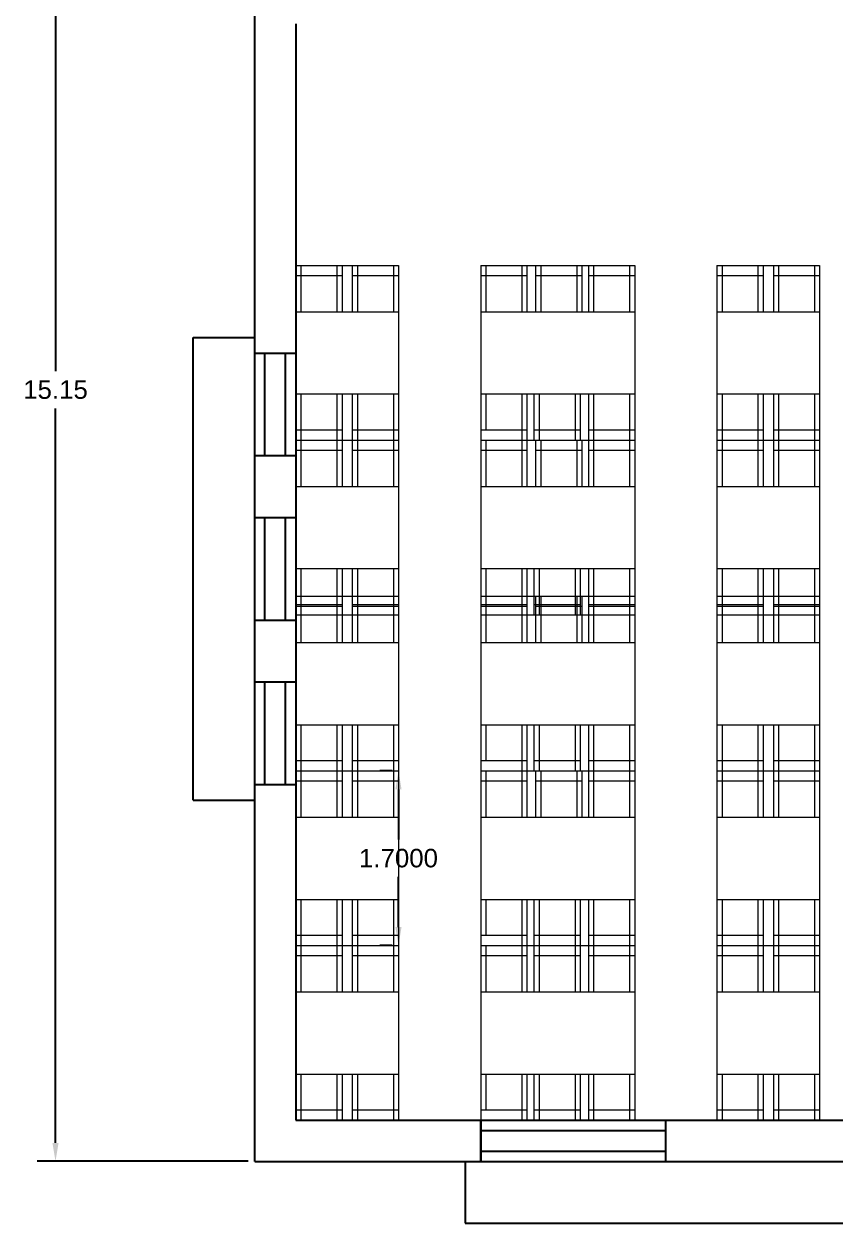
# Model space of a CAD drawing. Header units: inches. Extents: x 101 to 668, y -217 to 99.
# Drawn here: x 305.1 to 313, y 69.64 to 81.31 of the extents above; entities that cross this region are included whole.
import ezdxf

# ---------------------------------------------------------------- set-up
doc = ezdxf.new("R2010")
doc.units = ezdxf.units.IN
doc.header["$MEASUREMENT"] = 0
doc.layers.add('FUR', color=1, linetype='Continuous', lineweight=15)
doc.styles.get("Standard").update_dxf_attribs({"font": 'arial.ttf'})
doc.dimstyles.get("Standard").update_dxf_attribs({"dimtxt": 0.18, "dimasz": 0.18, "dimexe": 0.18, "dimexo": 0.0625, "dimgap": 0.09, "dimtad": 0, "dimtih": 1, "dimtoh": 1, "dimdec": 4, "dimzin": 0, "dimdsep": 46, "dimtxsty": 'Standard', "dimcen": 0.09, "dimadec": 0, "dimazin": 0, "dimtfac": 1, "dimtdec": 4, "dimtofl": 0, "dimtmove": 0, "dimatfit": 3, "dimfxl": 1, "dimtolj": 1, "dimtzin": 0, "dimarcsym": 0})

# ---------------------------------------------------------------- blocks, each defined once
blk = doc.blocks.new('*D155')
at = {"color": 0, "lineweight": -2}
for p, q in [((307.286, 85.256), (305.229, 85.256)), ((305.409, 85.076), (305.409, 77.928)), ((305.409, 70.416), (305.409, 77.564)), ((307.286, 70.236), (305.229, 70.236))]:
    blk.add_line(p, q, dxfattribs=at)
at = {"color": 0}
for points in [[(305.379, 85.076), (305.439, 85.076), (305.409, 85.256)], [(305.379, 70.416), (305.439, 70.416), (305.409, 70.236)]]:
    blk.add_solid(points, dxfattribs=at)
at = {"layer": 'Defpoints', "color": 0}
for p in [(307.348, 85.256), (305.409, 70.236), (307.348, 70.236)]:
    blk.add_point(p, dxfattribs=at)
at = {"color": 0, "insert": (305.409, 77.746), "char_height": 0.18, "attachment_point": 5}
blk.add_mtext('\\A1;15.15', dxfattribs=at)
blk = doc.blocks.new('*D161')
at = {"color": 0, "lineweight": -2}
for p, q in [((308.686, 74.036), (308.568, 74.036)), ((308.748, 73.856), (308.748, 73.368)), ((308.748, 72.516), (308.748, 73.004)), ((308.686, 72.336), (308.568, 72.336))]:
    blk.add_line(p, q, dxfattribs=at)
at = {"color": 0}
for points in [[(308.718, 73.856), (308.778, 73.856), (308.748, 74.036)], [(308.718, 72.516), (308.778, 72.516), (308.748, 72.336)]]:
    blk.add_solid(points, dxfattribs=at)
at = {"layer": 'Defpoints', "color": 0}
for p in [(308.748, 74.036), (308.748, 74.036), (308.748, 72.336)]:
    blk.add_point(p, dxfattribs=at)
at = {"color": 0, "insert": (308.748, 73.186), "char_height": 0.18, "attachment_point": 5}
blk.add_mtext('\\A1;1.7000', dxfattribs=at)

msp = doc.modelspace()

# ---------------------------------------------------------------- linework, layer by layer
for p, q in [((307.34818, 70.23562), (307.34818, 85.25562)), ((307.74818, 81.30562), (307.74818, 70.63562)), ((306.74818, 73.75263), (306.74818, 78.25263)), ((306.74818, 78.25263), (307.34818, 78.25263)), ((307.34818, 78.10263), (307.74818, 78.10263)), ((307.44818, 77.10263), (307.44818, 78.10263)), ((307.64818, 77.10263), (307.64818, 78.10263)), ((311.84818, 77.25562), (311.84818, 77.25562)), ((307.74818, 77.10263), (307.34818, 77.10263)), ((307.34818, 76.50263), (307.74818, 76.50263)), ((307.44818, 75.50263), (307.44818, 76.50263)), ((307.64818, 75.50263), (307.64818, 76.50263)), ((307.34818, 75.50263), (307.74818, 75.50263)), ((307.34818, 74.90263), (307.74818, 74.90263)), ((307.44818, 73.90263), (307.44818, 74.90263)), ((307.64818, 73.90263), (307.64818, 74.90263)), ((311.84818, 74.03562), (311.84818, 74.03562)), ((307.34818, 73.90263), (307.74818, 73.90263)), ((306.74818, 73.75263), (307.34818, 73.75263)), ((307.74818, 70.63562), (325.29318, 70.63562)), ((309.54818, 70.23562), (309.54818, 70.63562)), ((309.54818, 70.63562), (309.54818, 70.23562)), ((311.34818, 70.63562), (311.34818, 70.23562)), ((309.54818, 70.53562), (311.34818, 70.53562)), ((309.54818, 70.33562), (311.34818, 70.33562)), ((307.34818, 70.23562), (323.36818, 70.23562)), ((309.39818, 70.23562), (309.39818, 69.63562)), ((309.54818, 70.23562), (309.54818, 70.23562)), ((309.39818, 69.63562), (322.29818, 69.63562))]:
    msp.add_line(p, q)
at = {"layer": 'FUR', "lineweight": 20}
for p, q in [((307.74818, 78.95562), (307.74818, 78.50562)), ((307.74818, 78.95562), (308.19818, 78.95562)), ((307.74818, 78.95562), (308.74818, 78.95562)), ((307.79818, 78.95562), (307.79818, 78.50562)), ((308.14818, 78.95562), (308.14818, 78.50562)), ((308.19818, 78.95562), (308.19818, 78.50562)), ((308.29818, 78.95562), (308.74818, 78.95562)), ((308.29818, 78.95562), (308.29818, 78.50562)), ((308.34818, 78.95562), (308.34818, 78.50562)), ((308.69818, 78.95562), (308.69818, 78.50562)), ((308.74818, 78.95562), (308.74818, 78.50562)), ((308.74818, 78.95562), (308.74818, 77.70562)), ((309.54818, 78.95562), (309.54818, 77.70562)), ((309.54818, 78.95562), (309.54818, 78.50562)), ((309.54818, 78.95562), (309.99818, 78.95562)), ((309.54818, 78.95562), (311.04818, 78.95562)), ((309.59818, 78.95562), (309.59818, 78.50562)), ((309.94818, 78.95562), (309.94818, 78.50562)), ((309.99818, 78.95562), (309.99818, 78.50562)), ((310.08283, 78.95562), (310.08283, 78.50562)), ((310.13283, 78.95562), (310.13283, 78.50562)), ((310.19818, 78.95562), (310.64818, 78.95562)), ((310.48283, 78.95562), (310.48283, 78.50562)), ((310.53283, 78.95562), (310.53283, 78.50562)), ((310.59818, 78.95562), (310.59818, 78.50562)), ((310.64818, 78.95562), (310.64818, 78.50562)), ((310.99818, 78.95562), (310.99818, 78.50562)), ((311.04818, 78.95562), (311.04818, 77.25562)), ((311.04818, 78.95562), (311.04818, 78.50562)), ((311.84818, 78.95562), (311.84818, 77.25562)), ((311.84818, 78.95562), (312.29818, 78.95562)), ((311.84818, 78.95562), (312.84818, 78.95562)), ((311.89818, 78.95562), (311.89818, 78.50562)), ((312.24818, 78.95562), (312.24818, 78.50562)), ((312.29818, 78.95562), (312.29818, 78.50562)), ((312.39818, 78.95562), (312.84818, 78.95562)), ((312.39818, 78.95562), (312.39818, 78.50562)), ((312.44818, 78.95562), (312.44818, 78.50562)), ((312.79818, 78.95562), (312.79818, 78.50562)), ((312.84818, 78.95562), (312.84818, 78.50562)), ((312.84818, 78.95562), (312.84818, 77.70562)), ((308.19818, 78.85562), (307.74818, 78.85562)), ((308.74818, 78.85562), (308.29818, 78.85562)), ((309.99818, 78.85562), (309.54818, 78.85562)), ((310.53283, 78.85562), (310.08283, 78.85562)), ((311.04818, 78.85562), (310.59818, 78.85562)), ((312.29818, 78.85562), (311.84818, 78.85562)), ((312.84818, 78.85562), (312.39818, 78.85562)), ((307.74818, 78.70562), (307.74818, 78.50562)), ((308.29818, 78.70562), (308.29818, 78.50562)), ((309.54818, 78.70562), (309.54818, 78.50562)), ((310.08283, 78.70562), (310.08283, 78.50562)), ((312.39818, 78.70562), (312.39818, 78.50562)), ((307.74818, 78.50562), (308.29818, 78.50562)), ((307.74818, 78.50562), (307.74818, 77.70562)), ((308.29818, 78.50562), (308.74818, 78.50562)), ((309.54818, 78.50562), (310.08283, 78.50562)), ((309.54818, 78.50562), (309.54818, 77.70562)), ((310.08283, 78.50562), (310.59818, 78.50562)), ((310.59818, 78.50562), (311.04818, 78.50562)), ((311.84818, 78.50562), (312.39818, 78.50562)), ((312.39818, 78.50562), (312.84818, 78.50562)), ((307.74818, 77.70562), (308.29818, 77.70562)), ((307.74818, 77.70562), (307.74818, 77.25562)), ((307.79818, 77.70562), (307.79818, 77.25562)), ((308.14818, 77.70562), (308.14818, 77.25562)), ((308.19818, 77.70562), (308.19818, 77.25562)), ((308.29818, 77.70562), (308.74818, 77.70562)), ((308.29818, 77.70562), (308.29818, 77.25562)), ((308.34818, 77.70562), (308.34818, 77.25562)), ((308.69818, 77.70562), (308.69818, 77.25562)), ((308.74818, 77.70562), (308.74818, 77.25562)), ((308.74818, 77.70562), (308.74818, 77.25562)), ((309.54818, 77.70562), (310.06739, 77.70562)), ((309.54818, 77.70562), (309.54818, 77.25562)), ((309.59818, 77.70562), (309.59818, 77.35562)), ((309.94818, 77.70562), (309.94818, 77.25562)), ((309.99818, 77.70562), (309.99818, 77.25562)), ((310.06739, 77.70562), (310.59818, 77.70562)), ((310.06739, 77.70562), (310.06739, 77.25562)), ((310.11739, 77.70562), (310.11739, 77.25562)), ((310.46739, 77.70562), (310.46739, 77.25562)), ((310.51739, 77.70562), (310.51739, 77.25562)), ((310.59818, 77.70562), (311.04818, 77.70562)), ((310.59818, 77.70562), (310.59818, 77.25562)), ((310.64818, 77.70562), (310.64818, 77.25562)), ((310.99818, 77.70562), (310.99818, 77.25562)), ((311.04818, 77.70562), (311.04818, 77.25562)), ((311.84818, 77.70562), (312.39818, 77.70562)), ((311.89818, 77.70562), (311.89818, 77.25562)), ((312.24818, 77.70562), (312.24818, 77.25562)), ((312.29818, 77.70562), (312.29818, 77.25562)), ((312.39818, 77.70562), (312.84818, 77.70562)), ((312.39818, 77.70562), (312.39818, 77.25562)), ((312.44818, 77.70562), (312.44818, 77.25562)), ((312.79818, 77.70562), (312.79818, 77.25562)), ((312.84818, 77.70562), (312.84818, 77.25562)), ((312.84818, 77.70562), (312.84818, 77.25562)), ((307.74818, 77.35562), (308.19818, 77.35562)), ((307.74818, 77.25562), (308.19818, 77.25562)), ((307.74818, 77.25562), (308.74818, 77.25562)), ((307.74818, 77.25562), (307.74818, 75.55562)), ((307.74818, 77.25562), (308.19818, 77.25562)), ((307.74818, 77.25562), (308.74818, 77.25562)), ((307.79818, 77.25562), (307.79818, 76.80562)), ((308.14818, 77.25562), (308.14818, 76.80562)), ((308.19818, 77.25562), (308.19818, 76.80562)), ((308.29818, 77.35562), (308.74818, 77.35562)), ((308.29818, 77.25562), (308.74818, 77.25562)), ((308.29818, 77.25562), (308.29818, 76.80562)), ((308.34818, 77.25562), (308.34818, 76.80562)), ((308.39818, 77.25562), (308.74818, 77.25562)), ((308.69818, 77.25562), (308.69818, 76.80562)), ((308.74818, 77.25562), (308.74818, 76.80562)), ((308.74818, 77.25562), (308.74818, 76.00562)), ((309.54818, 77.35562), (309.99818, 77.35562)), ((309.54818, 77.25562), (309.99818, 77.25562)), ((309.54818, 77.25562), (311.04818, 77.25562)), ((309.54818, 77.25562), (309.54818, 76.00562)), ((309.54818, 77.25562), (309.54818, 76.80562)), ((309.54818, 77.25562), (309.99818, 77.25562)), ((309.54818, 77.25562), (311.04818, 77.25562)), ((309.59818, 77.25562), (309.59818, 76.80562)), ((309.94818, 77.25562), (309.94818, 76.80562)), ((309.99818, 77.25562), (309.99818, 76.80562)), ((310.06739, 77.35562), (310.51739, 77.35562)), ((310.08283, 77.25562), (310.08283, 76.80562)), ((310.13283, 77.25562), (310.13283, 76.80562)), ((310.19818, 77.25562), (310.64818, 77.25562)), ((310.19818, 77.25562), (310.64818, 77.25562)), ((310.48283, 77.25562), (310.48283, 76.80562)), ((310.53283, 77.25562), (310.53283, 76.80562)), ((310.59818, 77.35562), (311.04818, 77.35562)), ((310.59818, 77.25562), (310.59818, 76.80562)), ((310.64818, 77.25562), (310.64818, 76.80562)), ((310.99818, 77.25562), (310.99818, 76.80562)), ((311.04818, 77.25562), (311.04818, 75.55562)), ((311.04818, 77.25562), (311.04818, 76.80562)), ((311.84818, 77.35562), (312.29818, 77.35562)), ((311.84818, 77.25562), (312.29818, 77.25562)), ((311.84818, 77.25562), (312.84818, 77.25562)), ((311.84818, 77.25562), (311.84818, 75.55562)), ((311.84818, 77.25562), (312.29818, 77.25562)), ((311.84818, 77.25562), (312.84818, 77.25562)), ((311.89818, 77.25562), (311.89818, 76.80562)), ((312.24818, 77.25562), (312.24818, 76.80562)), ((312.29818, 77.25562), (312.29818, 76.80562)), ((312.39818, 77.35562), (312.84818, 77.35562)), ((312.39818, 77.25562), (312.84818, 77.25562)), ((312.39818, 77.25562), (312.39818, 76.80562)), ((312.44818, 77.25562), (312.44818, 76.80562)), ((312.49818, 77.25562), (312.84818, 77.25562)), ((312.79818, 77.25562), (312.79818, 76.80562)), ((312.84818, 77.25562), (312.84818, 76.80562)), ((312.84818, 77.25562), (312.84818, 76.00562)), ((308.19818, 77.15562), (307.74818, 77.15562)), ((308.74818, 77.15562), (308.29818, 77.15562)), ((309.99818, 77.15562), (309.54818, 77.15562)), ((310.53283, 77.15562), (310.08283, 77.15562)), ((311.04818, 77.15562), (310.59818, 77.15562)), ((312.29818, 77.15562), (311.84818, 77.15562)), ((312.84818, 77.15562), (312.39818, 77.15562)), ((308.29818, 77.00562), (308.29818, 76.80562)), ((309.54818, 77.00562), (309.54818, 76.80562)), ((310.08283, 77.00562), (310.08283, 76.80562)), ((312.39818, 77.00562), (312.39818, 76.80562)), ((307.74818, 76.80562), (308.29818, 76.80562)), ((308.29818, 76.80562), (308.74818, 76.80562)), ((309.54818, 76.80562), (310.08283, 76.80562)), ((309.54818, 76.80562), (309.54818, 76.00562)), ((310.08283, 76.80562), (310.59818, 76.80562)), ((310.59818, 76.80562), (311.04818, 76.80562)), ((311.84818, 76.80562), (312.39818, 76.80562)), ((312.39818, 76.80562), (312.84818, 76.80562)), ((307.74818, 76.00562), (308.29818, 76.00562)), ((307.79818, 76.00562), (307.79818, 75.55562)), ((308.14818, 76.00562), (308.14818, 75.55562)), ((308.19818, 76.00562), (308.19818, 75.55562)), ((308.29818, 76.00562), (308.74818, 76.00562)), ((308.29818, 76.00562), (308.29818, 75.55562)), ((308.34818, 76.00562), (308.34818, 75.55562)), ((308.69818, 76.00562), (308.69818, 75.55562)), ((308.74818, 76.00562), (308.74818, 75.55562)), ((308.74818, 76.00562), (308.74818, 75.55562)), ((309.54818, 76.00562), (310.06739, 76.00562)), ((309.54818, 76.00562), (309.54818, 75.55562)), ((309.59818, 76.00562), (309.59818, 75.65562)), ((309.94818, 76.00562), (309.94818, 75.55562)), ((309.99818, 76.00562), (309.99818, 75.55562)), ((310.06739, 76.00562), (310.59818, 76.00562)), ((310.06739, 76.00562), (310.06739, 75.55562)), ((310.11739, 76.00562), (310.11739, 75.55562)), ((310.46739, 76.00562), (310.46739, 75.55562)), ((310.51739, 76.00562), (310.51739, 75.55562)), ((310.59818, 76.00562), (311.04818, 76.00562)), ((310.59818, 76.00562), (310.59818, 75.55562)), ((310.64818, 76.00562), (310.64818, 75.55562)), ((310.99818, 76.00562), (310.99818, 75.55562)), ((311.04818, 76.00562), (311.04818, 75.55562)), ((311.84818, 76.00562), (312.39818, 76.00562)), ((311.89818, 76.00562), (311.89818, 75.55562)), ((312.24818, 76.00562), (312.24818, 75.55562)), ((312.29818, 76.00562), (312.29818, 75.55562)), ((312.39818, 76.00562), (312.84818, 76.00562)), ((312.39818, 76.00562), (312.39818, 75.55562)), ((312.44818, 76.00562), (312.44818, 75.55562)), ((312.79818, 76.00562), (312.79818, 75.55562)), ((312.84818, 76.00562), (312.84818, 75.55562)), ((312.84818, 76.00562), (312.84818, 75.55562)), ((307.74818, 75.73562), (307.74818, 75.28562)), ((307.74818, 75.73562), (308.19818, 75.73562)), ((307.74818, 75.73562), (308.74818, 75.73562)), ((307.74818, 75.65562), (308.19818, 75.65562)), ((308.19818, 75.63562), (307.74818, 75.63562)), ((307.79818, 75.73562), (307.79818, 75.28562)), ((308.14818, 75.73562), (308.14818, 75.28562)), ((308.19818, 75.73562), (308.19818, 75.28562)), ((308.29818, 75.73562), (308.74818, 75.73562)), ((308.29818, 75.73562), (308.29818, 75.28562)), ((308.29818, 75.65562), (308.74818, 75.65562)), ((308.74818, 75.63562), (308.29818, 75.63562)), ((308.34818, 75.73562), (308.34818, 75.28562)), ((308.69818, 75.73562), (308.69818, 75.28562)), ((308.74818, 75.73562), (308.74818, 75.28562)), ((308.74818, 75.73562), (308.74818, 74.48562)), ((309.54818, 75.73562), (309.54818, 74.48562)), ((309.54818, 75.73562), (309.54818, 75.28562)), ((309.54818, 75.73562), (309.99818, 75.73562)), ((309.54818, 75.73562), (311.04818, 75.73562)), ((309.54818, 75.65562), (309.99818, 75.65562)), ((309.99818, 75.63562), (309.54818, 75.63562)), ((309.59818, 75.73562), (309.59818, 75.28562)), ((309.94818, 75.73562), (309.94818, 75.28562)), ((309.99818, 75.73562), (309.99818, 75.28562)), ((310.06739, 75.65562), (310.51739, 75.65562)), ((310.08283, 75.73562), (310.08283, 75.28562)), ((310.53283, 75.63562), (310.08283, 75.63562)), ((310.13283, 75.73562), (310.13283, 75.28562)), ((310.19818, 75.73562), (310.64818, 75.73562)), ((310.48283, 75.73562), (310.48283, 75.28562)), ((310.53283, 75.73562), (310.53283, 75.28562)), ((310.59818, 75.73562), (310.59818, 75.28562)), ((310.59818, 75.65562), (311.04818, 75.65562)), ((311.04818, 75.63562), (310.59818, 75.63562)), ((310.64818, 75.73562), (310.64818, 75.28562)), ((310.99818, 75.73562), (310.99818, 75.28562)), ((311.04818, 75.73562), (311.04818, 74.03562)), ((311.04818, 75.73562), (311.04818, 75.28562)), ((311.84818, 75.73562), (311.84818, 74.03562)), ((311.84818, 75.73562), (312.29818, 75.73562)), ((311.84818, 75.73562), (312.84818, 75.73562)), ((311.84818, 75.65562), (312.29818, 75.65562)), ((312.29818, 75.63562), (311.84818, 75.63562)), ((311.89818, 75.73562), (311.89818, 75.28562)), ((312.24818, 75.73562), (312.24818, 75.28562)), ((312.29818, 75.73562), (312.29818, 75.28562)), ((312.39818, 75.73562), (312.84818, 75.73562)), ((312.39818, 75.73562), (312.39818, 75.28562)), ((312.39818, 75.65562), (312.84818, 75.65562)), ((312.84818, 75.63562), (312.39818, 75.63562)), ((312.44818, 75.73562), (312.44818, 75.28562)), ((312.79818, 75.73562), (312.79818, 75.28562)), ((312.84818, 75.73562), (312.84818, 75.28562)), ((312.84818, 75.73562), (312.84818, 74.48562)), ((307.74818, 75.55562), (308.19818, 75.55562)), ((307.74818, 75.55562), (308.74818, 75.55562)), ((308.39818, 75.55562), (308.74818, 75.55562)), ((309.54818, 75.55562), (309.99818, 75.55562)), ((309.54818, 75.55562), (311.04818, 75.55562)), ((310.19818, 75.55562), (310.64818, 75.55562)), ((311.84818, 75.55562), (312.29818, 75.55562)), ((311.84818, 75.55562), (312.84818, 75.55562)), ((312.49818, 75.55562), (312.84818, 75.55562)), ((307.74818, 75.48562), (307.74818, 75.28562)), ((308.29818, 75.48562), (308.29818, 75.28562)), ((309.54818, 75.48562), (309.54818, 75.28562)), ((310.08283, 75.48562), (310.08283, 75.28562)), ((312.39818, 75.48562), (312.39818, 75.28562)), ((307.74818, 75.28562), (308.29818, 75.28562)), ((307.74818, 75.28562), (307.74818, 74.48562)), ((308.29818, 75.28562), (308.74818, 75.28562)), ((309.54818, 75.28562), (310.08283, 75.28562)), ((309.54818, 75.28562), (309.54818, 74.48562)), ((310.08283, 75.28562), (310.59818, 75.28562)), ((310.59818, 75.28562), (311.04818, 75.28562)), ((311.84818, 75.28562), (312.39818, 75.28562)), ((312.39818, 75.28562), (312.84818, 75.28562)), ((307.74818, 74.48562), (308.29818, 74.48562)), ((307.74818, 74.48562), (307.74818, 74.03562)), ((307.79818, 74.48562), (307.79818, 74.03562)), ((308.14818, 74.48562), (308.14818, 74.03562)), ((308.19818, 74.48562), (308.19818, 74.03562)), ((308.29818, 74.48562), (308.74818, 74.48562)), ((308.29818, 74.48562), (308.29818, 74.03562)), ((308.34818, 74.48562), (308.34818, 74.03562)), ((308.69818, 74.48562), (308.69818, 74.03562)), ((308.74818, 74.48562), (308.74818, 74.03562)), ((308.74818, 74.48562), (308.74818, 74.03562)), ((309.54818, 74.48562), (310.06739, 74.48562)), ((309.54818, 74.48562), (309.54818, 74.03562)), ((309.59818, 74.48562), (309.59818, 74.13562)), ((309.94818, 74.48562), (309.94818, 74.03562)), ((309.99818, 74.48562), (309.99818, 74.03562)), ((310.06739, 74.48562), (310.59818, 74.48562)), ((310.06739, 74.48562), (310.06739, 74.03562)), ((310.11739, 74.48562), (310.11739, 74.03562)), ((310.46739, 74.48562), (310.46739, 74.03562)), ((310.51739, 74.48562), (310.51739, 74.03562)), ((310.59818, 74.48562), (311.04818, 74.48562)), ((310.59818, 74.48562), (310.59818, 74.03562)), ((310.64818, 74.48562), (310.64818, 74.03562)), ((310.99818, 74.48562), (310.99818, 74.03562)), ((311.04818, 74.48562), (311.04818, 74.03562)), ((311.84818, 74.48562), (312.39818, 74.48562)), ((311.89818, 74.48562), (311.89818, 74.03562)), ((312.24818, 74.48562), (312.24818, 74.03562)), ((312.29818, 74.48562), (312.29818, 74.03562)), ((312.39818, 74.48562), (312.84818, 74.48562)), ((312.39818, 74.48562), (312.39818, 74.03562)), ((312.44818, 74.48562), (312.44818, 74.03562)), ((312.79818, 74.48562), (312.79818, 74.03562)), ((312.84818, 74.48562), (312.84818, 74.03562)), ((312.84818, 74.48562), (312.84818, 74.03562)), ((307.74818, 74.13562), (308.19818, 74.13562)), ((308.29818, 74.13562), (308.74818, 74.13562)), ((309.54818, 74.13562), (309.99818, 74.13562)), ((310.06739, 74.13562), (310.51739, 74.13562)), ((310.59818, 74.13562), (311.04818, 74.13562)), ((311.84818, 74.13562), (312.29818, 74.13562)), ((312.39818, 74.13562), (312.84818, 74.13562)), ((307.74818, 74.03562), (307.74818, 72.33562)), ((307.74818, 74.03562), (308.19818, 74.03562)), ((307.74818, 74.03562), (308.74818, 74.03562)), ((307.74818, 74.03562), (308.19818, 74.03562)), ((307.74818, 74.03562), (308.74818, 74.03562)), ((307.74818, 74.03562), (308.19818, 74.03562)), ((307.74818, 74.03562), (308.74818, 74.03562)), ((307.79818, 74.03562), (307.79818, 73.58562)), ((308.14818, 74.03562), (308.14818, 73.58562)), ((308.19818, 74.03562), (308.19818, 73.58562)), ((308.29818, 74.03562), (308.74818, 74.03562)), ((308.29818, 74.03562), (308.29818, 73.58562)), ((308.29818, 74.03562), (308.74818, 74.03562)), ((308.34818, 74.03562), (308.34818, 73.58562)), ((308.39818, 74.03562), (308.74818, 74.03562)), ((308.69818, 74.03562), (308.69818, 73.58562)), ((308.74818, 74.03562), (308.74818, 73.58562)), ((308.74818, 74.03562), (308.74818, 72.78562)), ((309.54818, 74.03562), (309.54818, 72.78562)), ((309.54818, 74.03562), (309.54818, 73.58562)), ((309.54818, 74.03562), (309.99818, 74.03562)), ((309.54818, 74.03562), (311.04818, 74.03562)), ((309.54818, 74.03562), (309.99818, 74.03562)), ((309.54818, 74.03562), (311.04818, 74.03562)), ((309.54818, 74.03562), (309.99818, 74.03562)), ((309.54818, 74.03562), (311.04818, 74.03562)), ((309.59818, 74.03562), (309.59818, 73.58562)), ((309.94818, 74.03562), (309.94818, 73.58562)), ((309.99818, 74.03562), (309.99818, 73.58562)), ((310.08283, 74.03562), (310.08283, 73.58562)), ((310.13283, 74.03562), (310.13283, 73.58562)), ((310.19818, 74.03562), (310.64818, 74.03562)), ((310.19818, 74.03562), (310.64818, 74.03562)), ((310.19818, 74.03562), (310.64818, 74.03562)), ((310.48283, 74.03562), (310.48283, 73.58562)), ((310.53283, 74.03562), (310.53283, 73.58562)), ((310.59818, 74.03562), (310.59818, 73.58562)), ((310.64818, 74.03562), (310.64818, 73.58562)), ((310.99818, 74.03562), (310.99818, 73.58562)), ((311.04818, 74.03562), (311.04818, 72.33562)), ((311.04818, 74.03562), (311.04818, 73.58562)), ((311.84818, 74.03562), (311.84818, 72.33562)), ((311.84818, 74.03562), (312.29818, 74.03562)), ((311.84818, 74.03562), (312.84818, 74.03562)), ((311.84818, 74.03562), (312.29818, 74.03562)), ((311.84818, 74.03562), (312.84818, 74.03562)), ((311.84818, 74.03562), (312.29818, 74.03562)), ((311.84818, 74.03562), (312.84818, 74.03562)), ((311.89818, 74.03562), (311.89818, 73.58562)), ((312.24818, 74.03562), (312.24818, 73.58562)), ((312.29818, 74.03562), (312.29818, 73.58562)), ((312.39818, 74.03562), (312.84818, 74.03562)), ((312.39818, 74.03562), (312.39818, 73.58562)), ((312.39818, 74.03562), (312.84818, 74.03562)), ((312.44818, 74.03562), (312.44818, 73.58562)), ((312.49818, 74.03562), (312.84818, 74.03562)), ((312.79818, 74.03562), (312.79818, 73.58562)), ((312.84818, 74.03562), (312.84818, 73.58562)), ((312.84818, 74.03562), (312.84818, 72.78562)), ((308.19818, 73.93562), (307.74818, 73.93562)), ((308.74818, 73.93562), (308.29818, 73.93562)), ((309.99818, 73.93562), (309.54818, 73.93562)), ((310.53283, 73.93562), (310.08283, 73.93562)), ((311.04818, 73.93562), (310.59818, 73.93562)), ((312.29818, 73.93562), (311.84818, 73.93562)), ((312.84818, 73.93562), (312.39818, 73.93562)), ((308.29818, 73.78562), (308.29818, 73.58562)), ((309.54818, 73.78562), (309.54818, 73.58562)), ((310.08283, 73.78562), (310.08283, 73.58562)), ((312.39818, 73.78562), (312.39818, 73.58562)), ((307.74818, 73.58562), (308.29818, 73.58562)), ((308.29818, 73.58562), (308.74818, 73.58562)), ((309.54818, 73.58562), (310.08283, 73.58562)), ((309.54818, 73.58562), (309.54818, 72.78562)), ((310.08283, 73.58562), (310.59818, 73.58562)), ((310.59818, 73.58562), (311.04818, 73.58562)), ((311.84818, 73.58562), (312.39818, 73.58562)), ((312.39818, 73.58562), (312.84818, 73.58562)), ((307.74818, 72.78562), (308.29818, 72.78562)), ((307.79818, 72.78562), (307.79818, 72.33562)), ((308.14818, 72.78562), (308.14818, 72.33562)), ((308.19818, 72.78562), (308.19818, 72.33562)), ((308.29818, 72.78562), (308.74818, 72.78562)), ((308.29818, 72.78562), (308.29818, 72.33562)), ((308.34818, 72.78562), (308.34818, 72.33562)), ((308.69818, 72.78562), (308.69818, 72.33562)), ((308.74818, 72.78562), (308.74818, 72.33562)), ((308.74818, 72.78562), (308.74818, 72.33562)), ((309.54818, 72.78562), (310.06739, 72.78562)), ((309.54818, 72.78562), (309.54818, 72.33562)), ((309.59818, 72.78562), (309.59818, 72.43562)), ((309.94818, 72.78562), (309.94818, 72.33562)), ((309.99818, 72.78562), (309.99818, 72.33562)), ((310.06739, 72.78562), (310.59818, 72.78562)), ((310.06739, 72.78562), (310.06739, 72.33562)), ((310.11739, 72.78562), (310.11739, 72.33562)), ((310.46739, 72.78562), (310.46739, 72.33562)), ((310.51739, 72.78562), (310.51739, 72.33562)), ((310.59818, 72.78562), (311.04818, 72.78562)), ((310.59818, 72.78562), (310.59818, 72.33562)), ((310.64818, 72.78562), (310.64818, 72.33562)), ((310.99818, 72.78562), (310.99818, 72.33562)), ((311.04818, 72.78562), (311.04818, 72.33562)), ((311.84818, 72.78562), (312.39818, 72.78562)), ((311.89818, 72.78562), (311.89818, 72.33562)), ((312.24818, 72.78562), (312.24818, 72.33562)), ((312.29818, 72.78562), (312.29818, 72.33562)), ((312.39818, 72.78562), (312.84818, 72.78562)), ((312.39818, 72.78562), (312.39818, 72.33562)), ((312.44818, 72.78562), (312.44818, 72.33562)), ((312.79818, 72.78562), (312.79818, 72.33562)), ((312.84818, 72.78562), (312.84818, 72.33562)), ((312.84818, 72.78562), (312.84818, 72.33562)), ((307.74818, 72.43562), (308.19818, 72.43562)), ((308.29818, 72.43562), (308.74818, 72.43562)), ((309.54818, 72.43562), (309.99818, 72.43562)), ((310.06739, 72.43562), (310.51739, 72.43562)), ((310.59818, 72.43562), (311.04818, 72.43562)), ((311.84818, 72.43562), (312.29818, 72.43562)), ((312.39818, 72.43562), (312.84818, 72.43562)), ((307.74818, 72.33562), (307.74818, 70.63562)), ((307.74818, 72.33562), (308.19818, 72.33562)), ((307.74818, 72.33562), (308.74818, 72.33562)), ((307.74818, 72.33562), (308.19818, 72.33562)), ((307.74818, 72.33562), (308.74818, 72.33562)), ((307.79818, 72.33562), (307.79818, 71.88562)), ((308.14818, 72.33562), (308.14818, 71.88562)), ((308.19818, 72.33562), (308.19818, 71.88562)), ((308.29818, 72.33562), (308.74818, 72.33562)), ((308.29818, 72.33562), (308.29818, 71.88562)), ((308.34818, 72.33562), (308.34818, 71.88562)), ((308.39818, 72.33562), (308.74818, 72.33562)), ((308.69818, 72.33562), (308.69818, 71.88562)), ((308.74818, 72.33562), (308.74818, 71.88562)), ((308.74818, 72.33562), (308.74818, 71.08562)), ((309.54818, 72.33562), (309.99818, 72.33562)), ((309.54818, 72.33562), (311.04818, 72.33562)), ((309.54818, 72.33562), (309.54818, 71.08562)), ((309.54818, 72.33562), (309.54818, 71.88562)), ((309.54818, 72.33562), (309.99818, 72.33562)), ((309.54818, 72.33562), (311.04818, 72.33562)), ((309.59818, 72.33562), (309.59818, 71.88562)), ((309.94818, 72.33562), (309.94818, 71.88562)), ((309.99818, 72.33562), (309.99818, 71.88562)), ((310.06739, 72.33562), (310.06739, 71.88562)), ((310.11739, 72.33562), (310.11739, 71.88562)), ((310.19818, 72.33562), (310.64818, 72.33562)), ((310.19818, 72.33562), (310.64818, 72.33562)), ((310.46739, 72.33562), (310.46739, 71.88562)), ((310.51739, 72.33562), (310.51739, 71.88562)), ((310.59818, 72.33562), (310.59818, 71.88562)), ((310.64818, 72.33562), (310.64818, 71.88562)), ((310.99818, 72.33562), (310.99818, 71.88562)), ((311.04818, 72.33562), (311.04818, 70.63562)), ((311.04818, 72.33562), (311.04818, 71.88562)), ((311.84818, 72.33562), (312.29818, 72.33562)), ((311.84818, 72.33562), (312.84818, 72.33562)), ((311.84818, 72.33562), (311.84818, 70.63562)), ((311.84818, 72.33562), (312.29818, 72.33562)), ((311.84818, 72.33562), (312.84818, 72.33562)), ((311.89818, 72.33562), (311.89818, 71.88562)), ((312.24818, 72.33562), (312.24818, 71.88562)), ((312.29818, 72.33562), (312.29818, 71.88562)), ((312.39818, 72.33562), (312.84818, 72.33562)), ((312.39818, 72.33562), (312.39818, 71.88562)), ((312.44818, 72.33562), (312.44818, 71.88562)), ((312.49818, 72.33562), (312.84818, 72.33562)), ((312.79818, 72.33562), (312.79818, 71.88562)), ((312.84818, 72.33562), (312.84818, 71.88562)), ((312.84818, 72.33562), (312.84818, 71.08562)), ((308.19818, 72.23562), (307.74818, 72.23562)), ((308.74818, 72.23562), (308.29818, 72.23562)), ((309.99818, 72.23562), (309.54818, 72.23562)), ((310.51739, 72.23562), (310.06739, 72.23562)), ((311.04818, 72.23562), (310.59818, 72.23562)), ((312.29818, 72.23562), (311.84818, 72.23562)), ((312.84818, 72.23562), (312.39818, 72.23562)), ((308.29818, 72.08562), (308.29818, 71.88562)), ((309.54818, 72.08562), (309.54818, 71.88562)), ((312.39818, 72.08562), (312.39818, 71.88562)), ((307.74818, 71.88562), (308.29818, 71.88562)), ((308.29818, 71.88562), (308.74818, 71.88562)), ((309.54818, 71.88562), (310.08283, 71.88562)), ((309.54818, 71.88562), (309.54818, 71.08562)), ((310.08283, 71.88562), (310.59818, 71.88562)), ((310.59818, 71.88562), (311.04818, 71.88562)), ((311.84818, 71.88562), (312.39818, 71.88562)), ((312.39818, 71.88562), (312.84818, 71.88562)), ((307.74818, 71.08562), (308.29818, 71.08562)), ((307.79818, 71.08562), (307.79818, 70.63562)), ((308.14818, 71.08562), (308.14818, 70.63562)), ((308.19818, 71.08562), (308.19818, 70.63562)), ((308.29818, 71.08562), (308.74818, 71.08562)), ((308.29818, 71.08562), (308.29818, 70.63562)), ((308.34818, 71.08562), (308.34818, 70.63562)), ((308.69818, 71.08562), (308.69818, 70.63562)), ((308.74818, 71.08562), (308.74818, 70.63562)), ((308.74818, 71.08562), (308.74818, 70.63562)), ((309.54818, 71.08562), (310.06739, 71.08562)), ((309.54818, 71.08562), (309.54818, 70.63562)), ((309.59818, 71.08562), (309.59818, 70.73562)), ((309.94818, 71.08562), (309.94818, 70.63562)), ((309.99818, 71.08562), (309.99818, 70.63562)), ((310.06739, 71.08562), (310.59818, 71.08562)), ((310.06739, 71.08562), (310.06739, 70.63562)), ((310.11739, 71.08562), (310.11739, 70.63562)), ((310.46739, 71.08562), (310.46739, 70.63562)), ((310.51739, 71.08562), (310.51739, 70.63562)), ((310.59818, 71.08562), (311.04818, 71.08562)), ((310.59818, 71.08562), (310.59818, 70.63562)), ((310.64818, 71.08562), (310.64818, 70.63562)), ((310.99818, 71.08562), (310.99818, 70.63562)), ((311.04818, 71.08562), (311.04818, 70.63562)), ((311.84818, 71.08562), (312.39818, 71.08562)), ((311.89818, 71.08562), (311.89818, 70.63562)), ((312.24818, 71.08562), (312.24818, 70.63562)), ((312.29818, 71.08562), (312.29818, 70.63562)), ((312.39818, 71.08562), (312.84818, 71.08562)), ((312.39818, 71.08562), (312.39818, 70.63562)), ((312.44818, 71.08562), (312.44818, 70.63562)), ((312.79818, 71.08562), (312.79818, 70.63562)), ((312.84818, 71.08562), (312.84818, 70.63562)), ((312.84818, 71.08562), (312.84818, 70.63562)), ((307.74818, 70.73562), (308.19818, 70.73562)), ((308.29818, 70.73562), (308.74818, 70.73562)), ((309.54818, 70.73562), (309.99818, 70.73562)), ((310.06739, 70.73562), (310.51739, 70.73562)), ((310.59818, 70.73562), (311.04818, 70.73562)), ((311.84818, 70.73562), (312.29818, 70.73562)), ((312.39818, 70.73562), (312.84818, 70.73562)), ((307.74818, 70.63562), (308.19818, 70.63562)), ((307.74818, 70.63562), (308.74818, 70.63562)), ((308.39818, 70.63562), (308.74818, 70.63562)), ((309.54818, 70.63562), (309.99818, 70.63562)), ((309.54818, 70.63562), (311.04818, 70.63562)), ((310.19818, 70.63562), (310.64818, 70.63562)), ((311.84818, 70.63562), (312.29818, 70.63562)), ((311.84818, 70.63562), (312.84818, 70.63562)), ((312.49818, 70.63562), (312.84818, 70.63562))]:
    msp.add_line(p, q, dxfattribs=at)

# ---------------------------------------------------------------- dimensions: what is measured, and where the dimension line sits
dim = msp.add_linear_dim(base=(305.40857, 70.23562), p1=(307.34818, 85.25562), p2=(307.34818, 70.23562), angle=90, text='15.15', dimstyle='Standard')
dim.commit()
dim.dimension.update_dxf_attribs({"geometry": '*D155', "text_midpoint": (305.40857, 77.74562)})
dim = msp.add_linear_dim(base=(308.74818, 74.03562), p1=(308.74818, 72.33562), p2=(308.74818, 74.03562), angle=90, dimstyle='Standard')
dim.commit()
dim.dimension.update_dxf_attribs({"geometry": '*D161', "text_midpoint": (308.74818, 73.18562)})

doc.saveas('drawing.dxf')
